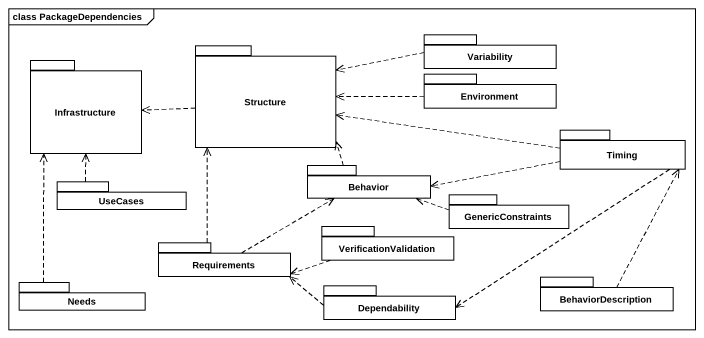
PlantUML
@startuml
mainframe class PackageDependencies
package Variability {
}
package Infrastructure {
}
package Structure {
}
package Environment {
}
package Timing {
}
package UseCases {
}
package Behavior {
}
package VerificationValidation {
}
package GenericConstraints {
}
package Requirements {
}
package Needs {
}
package Dependability {
}
package BehaviorDescription {
}
Variability .left.> Structure
Structure .left.> Infrastructure
Environment .left.> Structure
Timing .left.> Structure
Timing .left.> Behavior
Timing ..> Dependability
UseCases .up.> Infrastructure
Behavior .up.> Structure
VerificationValidation .left.> Requirements
GenericConstraints .left.> Behavior
Requirements .up.> Structure
Requirements .right.> Behavior
Needs .up.> Infrastructure
Dependability .left.> Requirements
BehaviorDescription .up.> Timing
@enduml
